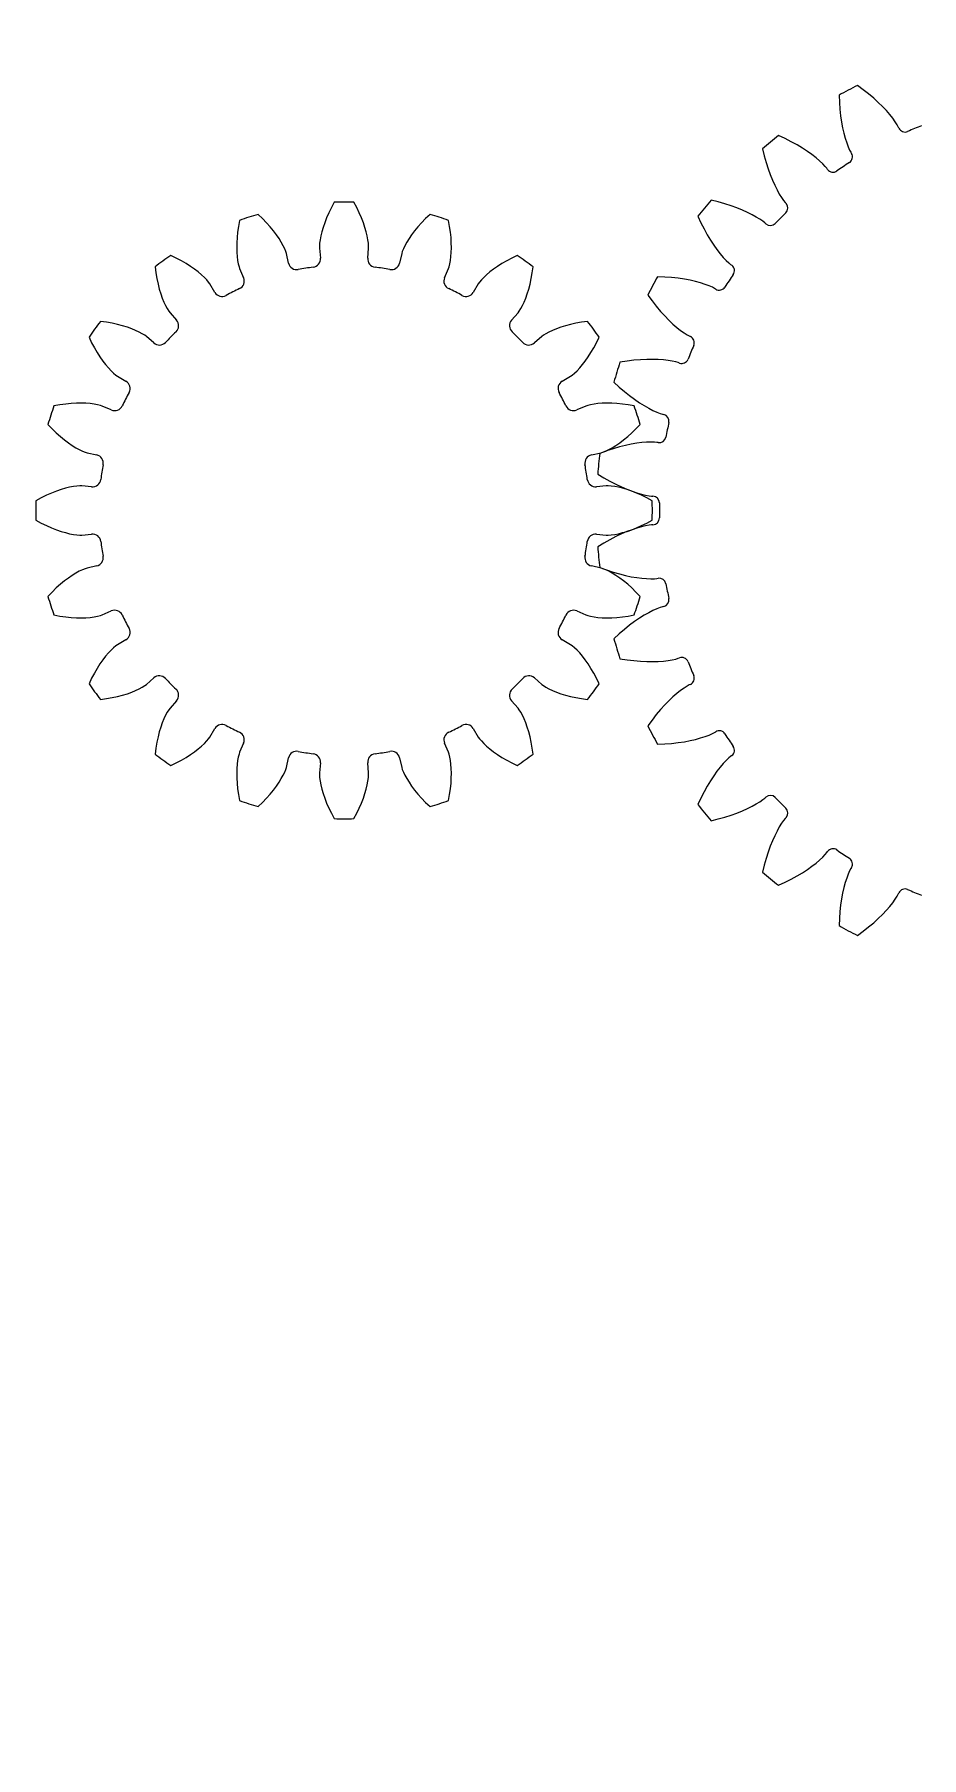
# Model space of a CAD drawing. Header units: millimetres. Extents: x -109 to 109, y -109 to 109.
# Drawn here: x -11 to 20.6, y -44.5 to 17 of the extents above; entities that cross this region are included whole.
import ezdxf

# ---------------------------------------------------------------- set-up
doc = ezdxf.new("R2010")
doc.units = ezdxf.units.MM

msp = doc.modelspace()

# ---------------------------------------------------------------- linework, layer by layer
at = {"layer": 'outer'}
msp.add_circle((0, 0), 108.759662, dxfattribs=at)
at = {"layer": 'planet'}
for p, q in [((17.66053, 14.813954), (17.671771, 14.557049)), ((18.523172, 15.012132), (18.315809, 15.164208)), ((18.716663, 14.859888), (18.523172, 15.012132)), ((18.896176, 14.708237), (18.716663, 14.859888)), ((17.671771, 14.557049), (17.69086, 14.311585)), ((17.69086, 14.311585), (17.717221, 14.078072)), ((19.06156, 14.558017), (18.896176, 14.708237)), ((19.2126, 14.41018), (19.06156, 14.558017)), ((19.348988, 14.265851), (19.2126, 14.41018)), ((19.470263, 14.126433), (19.348988, 14.265851)), ((17.717221, 14.078072), (17.750242, 13.857103)), ((17.750242, 13.857103), (17.78925, 13.649384)), ((17.78925, 13.649384), (17.833482, 13.455797)), ((19.575714, 13.993803), (19.470263, 14.126433)), ((19.664148, 13.870775), (19.575714, 13.993803)), ((19.733235, 13.762453), (19.664148, 13.870775)), ((19.774954, 13.68585), (19.733235, 13.762453)), ((19.794415, 13.643065), (19.774954, 13.68585)), ((15.738115, 13.265022), (15.505068, 13.373721)), ((15.95759, 13.153451), (15.738115, 13.265022)), ((16.163239, 13.039735), (15.95759, 13.153451)), ((16.354752, 12.924666), (16.163239, 13.039735)), ((16.531732, 12.809136), (16.354752, 12.924666)), ((17.833482, 13.455797), (17.882028, 13.277503)), ((17.882028, 13.277503), (17.933721, 13.116139)), ((17.933721, 13.116139), (17.986883, 12.974258)), ((17.986883, 12.974258), (18.038567, 12.856634)), ((14.930711, 12.902358), (14.991856, 12.652583)), ((14.991856, 12.652583), (15.058466, 12.415559)), ((15.058466, 12.415559), (15.129877, 12.191676)), ((16.693656, 12.694189), (16.531732, 12.809136)), ((16.8398, 12.581109), (16.693656, 12.694189)), ((16.969099, 12.4716), (16.8398, 12.581109)), ((17.079836, 12.368188), (16.969099, 12.4716)), ((17.168728, 12.275426), (17.079836, 12.368188)), ((18.038567, 12.856634), (18.079082, 12.779387)), ((18.079082, 12.779387), (18.103844, 12.739436)), ((15.129877, 12.191676), (15.205372, 11.981395)), ((15.205372, 11.981395), (15.284155, 11.785277)), ((15.284155, 11.785277), (15.365304, 11.604039)), ((17.22459, 12.208434), (17.168728, 12.275426)), ((17.252024, 12.170268), (17.22459, 12.208434)), ((13.347417, 11.008144), (13.097642, 11.069289)), ((15.365304, 11.604039), (15.4477, 11.438642)), ((15.4477, 11.438642), (15.52988, 11.290463)), ((15.52988, 11.290463), (15.609701, 11.161679)), ((15.609701, 11.161679), (15.683339, 11.056399)), ((12.626279, 10.494932), (12.734978, 10.261885)), ((13.584441, 10.941534), (13.347417, 11.008144)), ((13.808324, 10.870123), (13.584441, 10.941534)), ((14.018605, 10.794628), (13.808324, 10.870123)), ((14.214723, 10.715845), (14.018605, 10.794628)), ((14.395961, 10.634696), (14.214723, 10.715845)), ((14.561358, 10.5523), (14.395961, 10.634696)), ((14.709537, 10.47012), (14.561358, 10.5523)), ((14.838321, 10.390299), (14.709537, 10.47012)), ((15.683339, 11.056399), (15.738145, 10.98854)), ((15.738145, 10.98854), (15.770226, 10.954188)), ((12.734978, 10.261885), (12.846549, 10.04241)), ((12.846549, 10.04241), (12.960265, 9.836761)), ((12.960265, 9.836761), (13.075334, 9.645248)), ((14.943601, 10.316661), (14.838321, 10.390299)), ((15.01146, 10.261855), (14.943601, 10.316661)), ((15.045812, 10.229774), (15.01146, 10.261855)), ((13.075334, 9.645248), (13.190864, 9.468268)), ((13.190864, 9.468268), (13.305811, 9.306344)), ((13.305811, 9.306344), (13.418891, 9.1602)), ((13.418891, 9.1602), (13.5284, 9.030901)), ((13.5284, 9.030901), (13.631812, 8.920164)), ((13.631812, 8.920164), (13.724574, 8.831272)), ((13.724574, 8.831272), (13.791566, 8.77541)), ((13.791566, 8.77541), (13.829732, 8.747976)), ((11.442951, 8.328229), (11.186046, 8.33947)), ((11.688415, 8.30914), (11.442951, 8.328229)), ((11.921928, 8.282779), (11.688415, 8.30914)), ((12.142897, 8.249758), (11.921928, 8.282779)), ((12.350616, 8.21075), (12.142897, 8.249758)), ((12.544203, 8.166518), (12.350616, 8.21075)), ((12.722497, 8.117972), (12.544203, 8.166518)), ((12.883861, 8.066279), (12.722497, 8.117972)), ((13.025742, 8.013117), (12.883861, 8.066279)), ((13.143366, 7.961433), (13.025742, 8.013117)), ((10.835792, 7.684191), (10.987868, 7.476828)), ((10.987868, 7.476828), (11.140112, 7.283337)), ((13.220613, 7.920918), (13.143366, 7.961433)), ((13.260564, 7.896156), (13.220613, 7.920918)), ((11.140112, 7.283337), (11.291763, 7.103824)), ((11.291763, 7.103824), (11.441983, 6.93844)), ((11.441983, 6.93844), (11.58982, 6.7874)), ((11.58982, 6.7874), (11.734149, 6.651012)), ((11.734149, 6.651012), (11.873567, 6.529737)), ((11.873567, 6.529737), (12.006197, 6.424286)), ((12.006197, 6.424286), (12.129225, 6.335852)), ((12.129225, 6.335852), (12.237547, 6.266765)), ((12.237547, 6.266765), (12.31415, 6.225046)), ((12.31415, 6.225046), (12.356935, 6.205585)), ((10.097904, 5.328265), (9.843742, 5.289171)), ((10.342376, 5.357431), (10.097904, 5.328265)), ((10.576544, 5.377132), (10.342376, 5.357431)), ((10.799709, 5.387854), (10.576544, 5.377132)), ((11.011048, 5.39012), (10.799709, 5.387854)), ((11.209544, 5.384505), (11.011048, 5.39012)), ((11.393883, 5.371675), (11.209544, 5.384505)), ((11.562231, 5.352456), (11.393883, 5.371675)), ((11.711758, 5.327995), (11.562231, 5.352456)), ((11.837204, 5.300251), (11.711758, 5.327995)), ((11.920871, 5.275585), (11.837204, 5.300251)), ((11.964885, 5.259093), (11.920871, 5.275585)), ((9.628057, 4.578151), (9.817665, 4.404441)), ((9.817665, 4.404441), (10.004732, 4.244369)), ((10.004732, 4.244369), (10.188491, 4.097891)), ((10.188491, 4.097891), (10.368089, 3.964992)), ((10.368089, 3.964992), (10.542552, 3.845695)), ((10.542552, 3.845695), (10.710715, 3.740085)), ((10.710715, 3.740085), (10.871114, 3.648339)), ((10.871114, 3.648339), (11.021768, 3.57079)), ((11.021768, 3.57079), (11.159685, 3.508056)), ((11.159685, 3.508056), (11.279404, 3.46143)), ((11.279404, 3.46143), (11.362673, 3.435456)), ((11.362673, 3.435456), (11.408433, 3.424716)), ((9.363965, 2.123539), (9.122314, 2.035611)), ((9.59805, 2.199839), (9.363965, 2.123539)), ((9.823875, 2.264845), (9.59805, 2.199839)), ((10.040661, 2.318899), (9.823875, 2.264845)), ((10.247496, 2.36235), (10.040661, 2.318899)), ((10.443274, 2.395568), (10.247496, 2.36235)), ((10.626573, 2.418948), (10.443274, 2.395568)), ((10.795436, 2.432941), (10.626573, 2.418948)), ((10.946862, 2.438121), (10.795436, 2.432941)), ((11.075311, 2.435384), (10.946862, 2.438121)), ((11.162181, 2.427515), (11.075311, 2.435384)), ((11.208568, 2.419926), (11.162181, 2.427515)), ((9.049486, 1.296176), (9.26934, 1.162794)), ((9.26934, 1.162794), (9.484041, 1.042293)), ((9.484041, 1.042293), (9.692845, 0.934479)), ((9.692845, 0.934479), (9.89492, 0.839171)), ((9.89492, 0.839171), (10.089304, 0.756203)), ((10.089304, 0.756203), (10.27484, 0.685429)), ((10.27484, 0.685429), (10.450056, 0.626739)), ((10.450056, 0.626739), (10.612944, 0.58007)), ((10.612944, 0.58007), (10.76045, 0.545448)), ((10.76045, 0.545448), (10.886964, 0.523074)), ((10.886964, 0.523074), (10.973701, 0.513844)), ((10.973701, 0.513844), (11.020677, 0.512238)), ((10.612944, -0.58007), (10.450056, -0.626739)), ((10.76045, -0.545448), (10.612944, -0.58007)), ((10.886964, -0.523074), (10.76045, -0.545448)), ((10.973701, -0.513844), (10.886964, -0.523074)), ((11.020677, -0.512238), (10.973701, -0.513844)), ((9.26934, -1.162794), (9.049486, -1.296176)), ((9.484041, -1.042293), (9.26934, -1.162794)), ((9.692845, -0.934479), (9.484041, -1.042293)), ((9.89492, -0.839171), (9.692845, -0.934479)), ((10.089304, -0.756203), (9.89492, -0.839171)), ((10.27484, -0.685429), (10.089304, -0.756203)), ((10.450056, -0.626739), (10.27484, -0.685429)), ((9.122314, -2.035611), (9.363965, -2.123539)), ((9.363965, -2.123539), (9.59805, -2.199839)), ((9.59805, -2.199839), (9.823875, -2.264845)), ((9.823875, -2.264845), (10.040661, -2.318899)), ((10.040661, -2.318899), (10.247496, -2.36235)), ((10.247496, -2.36235), (10.443274, -2.395568)), ((10.443274, -2.395568), (10.626573, -2.418948)), ((10.626573, -2.418948), (10.795436, -2.432941)), ((10.795436, -2.432941), (10.946862, -2.438121)), ((10.946862, -2.438121), (11.075311, -2.435384)), ((11.075311, -2.435384), (11.162181, -2.427515)), ((11.162181, -2.427515), (11.208568, -2.419926)), ((10.871114, -3.648339), (10.710715, -3.740085)), ((11.021768, -3.57079), (10.871114, -3.648339)), ((11.159685, -3.508056), (11.021768, -3.57079)), ((11.279404, -3.46143), (11.159685, -3.508056)), ((11.362673, -3.435456), (11.279404, -3.46143)), ((11.408433, -3.424716), (11.362673, -3.435456)), ((10.004732, -4.244369), (9.817665, -4.404441)), ((10.188491, -4.097891), (10.004732, -4.244369)), ((10.368089, -3.964992), (10.188491, -4.097891)), ((10.542552, -3.845695), (10.368089, -3.964992)), ((10.710715, -3.740085), (10.542552, -3.845695)), ((9.817665, -4.404441), (9.628057, -4.578151)), ((9.843742, -5.289171), (10.097904, -5.328265)), ((10.097904, -5.328265), (10.342376, -5.357431)), ((10.342376, -5.357431), (10.576544, -5.377132)), ((10.576544, -5.377132), (10.799709, -5.387854)), ((10.799709, -5.387854), (11.011048, -5.39012)), ((11.011048, -5.39012), (11.209544, -5.384505)), ((11.209544, -5.384505), (11.393883, -5.371675)), ((11.393883, -5.371675), (11.562231, -5.352456)), ((11.562231, -5.352456), (11.711758, -5.327995)), ((11.711758, -5.327995), (11.837204, -5.300251)), ((11.837204, -5.300251), (11.920871, -5.275585)), ((11.920871, -5.275585), (11.964885, -5.259093)), ((11.734149, -6.651012), (11.58982, -6.7874)), ((11.873567, -6.529737), (11.734149, -6.651012)), ((12.006197, -6.424286), (11.873567, -6.529737)), ((12.129225, -6.335852), (12.006197, -6.424286)), ((12.237547, -6.266765), (12.129225, -6.335852)), ((12.31415, -6.225046), (12.237547, -6.266765)), ((12.356935, -6.205585), (12.31415, -6.225046)), ((11.140112, -7.283337), (10.987868, -7.476828)), ((11.291763, -7.103824), (11.140112, -7.283337)), ((11.441983, -6.93844), (11.291763, -7.103824)), ((11.58982, -6.7874), (11.441983, -6.93844)), ((10.987868, -7.476828), (10.835792, -7.684191)), ((13.025742, -8.013117), (13.143366, -7.961433)), ((13.143366, -7.961433), (13.220613, -7.920918)), ((13.220613, -7.920918), (13.260564, -7.896156)), ((11.186046, -8.33947), (11.442951, -8.328229)), ((11.442951, -8.328229), (11.688415, -8.30914)), ((11.688415, -8.30914), (11.921928, -8.282779)), ((11.921928, -8.282779), (12.142897, -8.249758)), ((12.142897, -8.249758), (12.350616, -8.21075)), ((12.350616, -8.21075), (12.544203, -8.166518)), ((12.544203, -8.166518), (12.722497, -8.117972)), ((12.722497, -8.117972), (12.883861, -8.066279)), ((12.883861, -8.066279), (13.025742, -8.013117)), ((13.418891, -9.1602), (13.305811, -9.306344)), ((13.5284, -9.030901), (13.418891, -9.1602)), ((13.631812, -8.920164), (13.5284, -9.030901)), ((13.724574, -8.831272), (13.631812, -8.920164)), ((13.791566, -8.77541), (13.724574, -8.831272)), ((13.829732, -8.747976), (13.791566, -8.77541)), ((13.075334, -9.645248), (12.960265, -9.836761)), ((13.190864, -9.468268), (13.075334, -9.645248)), ((13.305811, -9.306344), (13.190864, -9.468268)), ((12.734978, -10.261885), (12.626279, -10.494932)), ((12.846549, -10.04241), (12.734978, -10.261885)), ((12.960265, -9.836761), (12.846549, -10.04241)), ((14.709537, -10.47012), (14.838321, -10.390299)), ((14.838321, -10.390299), (14.943601, -10.316661)), ((14.943601, -10.316661), (15.01146, -10.261855)), ((15.01146, -10.261855), (15.045812, -10.229774)), ((13.097642, -11.069289), (13.347417, -11.008144)), ((13.347417, -11.008144), (13.584441, -10.941534)), ((13.584441, -10.941534), (13.808324, -10.870123)), ((13.808324, -10.870123), (14.018605, -10.794628)), ((14.018605, -10.794628), (14.214723, -10.715845)), ((14.214723, -10.715845), (14.395961, -10.634696)), ((14.395961, -10.634696), (14.561358, -10.5523)), ((14.561358, -10.5523), (14.709537, -10.47012)), ((15.683339, -11.056399), (15.609701, -11.161679)), ((15.738145, -10.98854), (15.683339, -11.056399)), ((15.770226, -10.954188), (15.738145, -10.98854)), ((15.365304, -11.604039), (15.284155, -11.785277)), ((15.4477, -11.438642), (15.365304, -11.604039)), ((15.52988, -11.290463), (15.4477, -11.438642)), ((15.609701, -11.161679), (15.52988, -11.290463)), ((15.129877, -12.191676), (15.058466, -12.415559)), ((15.205372, -11.981395), (15.129877, -12.191676)), ((15.284155, -11.785277), (15.205372, -11.981395)), ((17.079836, -12.368188), (17.168728, -12.275426)), ((17.168728, -12.275426), (17.22459, -12.208434)), ((17.22459, -12.208434), (17.252024, -12.170268)), ((14.991856, -12.652583), (14.930711, -12.902358)), ((15.058466, -12.415559), (14.991856, -12.652583)), ((16.354752, -12.924666), (16.531732, -12.809136)), ((16.531732, -12.809136), (16.693656, -12.694189)), ((16.693656, -12.694189), (16.8398, -12.581109)), ((16.8398, -12.581109), (16.969099, -12.4716)), ((16.969099, -12.4716), (17.079836, -12.368188)), ((18.038567, -12.856634), (17.986883, -12.974258)), ((18.079082, -12.779387), (18.038567, -12.856634)), ((18.103844, -12.739436), (18.079082, -12.779387)), ((15.505068, -13.373721), (15.738115, -13.265022)), ((15.738115, -13.265022), (15.95759, -13.153451)), ((15.95759, -13.153451), (16.163239, -13.039735)), ((16.163239, -13.039735), (16.354752, -12.924666)), ((17.833482, -13.455797), (17.78925, -13.649384)), ((17.882028, -13.277503), (17.833482, -13.455797)), ((17.933721, -13.116139), (17.882028, -13.277503)), ((17.986883, -12.974258), (17.933721, -13.116139)), ((17.717221, -14.078072), (17.69086, -14.311585)), ((17.750242, -13.857103), (17.717221, -14.078072)), ((17.78925, -13.649384), (17.750242, -13.857103)), ((19.348988, -14.265851), (19.470263, -14.126433)), ((19.470263, -14.126433), (19.575714, -13.993803)), ((19.575714, -13.993803), (19.664148, -13.870775)), ((19.664148, -13.870775), (19.733235, -13.762453)), ((19.733235, -13.762453), (19.774954, -13.68585)), ((19.774954, -13.68585), (19.794415, -13.643065)), ((17.671771, -14.557049), (17.66053, -14.813954)), ((17.69086, -14.311585), (17.671771, -14.557049)), ((18.716663, -14.859888), (18.896176, -14.708237)), ((18.896176, -14.708237), (19.06156, -14.558017)), ((19.06156, -14.558017), (19.2126, -14.41018)), ((19.2126, -14.41018), (19.348988, -14.265851)), ((18.315809, -15.164208), (18.523172, -15.012132)), ((18.523172, -15.012132), (18.716663, -14.859888))]:
    msp.add_line(p, q, dxfattribs=at)
for centre, radius, start, end in [((26, 0), 17, 116.872796, 119.377204), ((20.012878, 13.742433), 0.24, 204.458542, 293.541158), ((26, 0), 14.75, 111.458842, 113.541158), ((26, 0), 17, 128.122796, 130.627204), ((26, 0), 14.75, 122.708842, 124.791158), ((17.899851, 12.612997), 0.24, 302.708842, 31.791458), ((17.446903, 12.310347), 0.24, 215.708542, 304.791158), ((26, 0), 17, 139.372796, 141.877204), ((26, 0), 14.75, 133.958842, 136.041158), ((15.59482, 10.790381), 0.24, 313.958842, 43.041458), ((15.209619, 10.40518), 0.24, 226.958542, 316.041158), ((13.689653, 8.553097), 0.24, 325.208842, 54.291458), ((26, 0), 17, 150.622796, 153.127204), ((26, 0), 14.75, 145.208842, 147.291158), ((13.387003, 8.100149), 0.24, 238.208542, 327.291158), ((12.257567, 5.987122), 0.24, 336.458842, 65.541458), ((26, 0), 14.75, 156.458842, 158.541158), ((26, 0), 17, 161.872796, 164.377204), ((12.049098, 5.483833), 0.24, 249.458542, 338.541158), ((11.353594, 3.191065), 0.24, 347.708842, 76.791458), ((26, 0), 14.75, 167.708842, 169.791158), ((11.247318, 2.656777), 0.24, 260.708542, 349.791158), ((26, 0), 17, 173.122796, 175.627204), ((11.012475, 0.272378), 0.24, 358.958842, 88.041458), ((26, 0), 14.75, 178.958842, 181.041158), ((11.012475, -0.272378), 0.24, 271.958542, 1.041158), ((26, 0), 17, 184.372796, 186.877204), ((11.247318, -2.656777), 0.24, 10.208842, 99.291458), ((26, 0), 14.75, 190.208842, 192.291158), ((11.353594, -3.191065), 0.24, 283.208542, 12.291158), ((26, 0), 17, 195.622796, 198.127204), ((12.049098, -5.483833), 0.24, 21.458842, 110.541458), ((26, 0), 14.75, 201.458842, 203.541158), ((12.257567, -5.987122), 0.24, 294.458542, 23.541158), ((26, 0), 17, 206.872796, 209.377204), ((13.387003, -8.100149), 0.24, 32.708842, 121.791458), ((26, 0), 14.75, 212.708842, 214.791158), ((13.689653, -8.553097), 0.24, 305.708542, 34.791158), ((15.209619, -10.40518), 0.24, 43.958842, 133.041458), ((26, 0), 14.75, 223.958842, 226.041158), ((26, 0), 17, 218.122796, 220.627204), ((15.59482, -10.790381), 0.24, 316.958542, 46.041158), ((17.446903, -12.310347), 0.24, 55.208842, 144.291458), ((26, 0), 14.75, 235.208842, 237.291158), ((26, 0), 17, 229.372796, 231.877204), ((17.899851, -12.612997), 0.24, 328.208542, 57.291158), ((20.012878, -13.742433), 0.24, 66.458842, 155.541458), ((26, 0), 14.75, 246.458842, 248.541158), ((26, 0), 17, 240.622796, 243.127204)]:
    msp.add_arc(centre, radius, start, end, dxfattribs=at)
at = {"layer": 'sun'}
for p, q in [((-2.910098, 10.414237), (-3.067111, 10.563751)), ((-0.541613, 10.618097), (-0.621024, 10.438112)), ((-0.450509, 10.803797), (-0.541613, 10.618097)), ((-0.347382, 10.994513), (-0.450509, 10.803797)), ((0.450509, 10.803797), (0.347382, 10.994513)), ((0.541613, 10.618097), (0.450509, 10.803797)), ((0.621024, 10.438112), (0.541613, 10.618097)), ((3.067111, 10.563751), (2.910098, 10.414237)), ((-3.796277, 9.931043), (-3.816183, 9.735328)), ((-3.767016, 10.135807), (-3.796277, 9.931043)), ((-3.727872, 10.349057), (-3.767016, 10.135807)), ((-2.766068, 10.265778), (-2.910098, 10.414237)), ((-2.634926, 10.119142), (-2.766068, 10.265778)), ((-2.516593, 9.975152), (-2.634926, 10.119142)), ((-2.411021, 9.834723), (-2.516593, 9.975152)), ((-0.792388, 9.940575), (-0.828328, 9.792304)), ((-0.74608, 10.098424), (-0.792388, 9.940575)), ((-0.689069, 10.264603), (-0.74608, 10.098424)), ((-0.621024, 10.438112), (-0.689069, 10.264603)), ((0.689069, 10.264603), (0.621024, 10.438112)), ((0.74608, 10.098424), (0.689069, 10.264603)), ((0.792388, 9.940575), (0.74608, 10.098424)), ((0.828328, 9.792304), (0.792388, 9.940575)), ((2.516593, 9.975152), (2.411021, 9.834723)), ((2.634926, 10.119142), (2.516593, 9.975152)), ((2.766068, 10.265778), (2.634926, 10.119142)), ((2.910098, 10.414237), (2.766068, 10.265778)), ((3.767016, 10.135807), (3.727872, 10.349057)), ((3.796277, 9.931043), (3.767016, 10.135807)), ((3.816183, 9.735328), (3.796277, 9.931043)), ((-3.82728, 9.549284), (-3.830148, 9.37362)), ((-3.830148, 9.37362), (-3.825412, 9.209187)), ((-3.816183, 9.735328), (-3.82728, 9.549284)), ((-2.318201, 9.69891), (-2.411021, 9.834723)), ((-2.238202, 9.569002), (-2.318201, 9.69891)), ((-2.171212, 9.446698), (-2.238202, 9.569002)), ((-2.117653, 9.334508), (-2.171212, 9.446698)), ((-2.078483, 9.236946), (-2.117653, 9.334508)), ((-2.057245, 9.168968), (-2.078483, 9.236946)), ((-0.870514, 9.532035), (-0.877619, 9.427145)), ((-0.877619, 9.427145), (-0.876811, 9.35593)), ((-0.876811, 9.35593), (-0.843976, 9.005565)), ((-0.854245, 9.655285), (-0.870514, 9.532035)), ((-0.828328, 9.792304), (-0.854245, 9.655285)), ((0.854245, 9.655285), (0.828328, 9.792304)), ((0.843976, 9.005565), (0.876811, 9.35593)), ((0.870514, 9.532035), (0.854245, 9.655285)), ((0.877619, 9.427145), (0.870514, 9.532035)), ((0.876811, 9.35593), (0.877619, 9.427145)), ((2.078483, 9.236946), (2.057245, 9.168968)), ((2.117653, 9.334508), (2.078483, 9.236946)), ((2.171212, 9.446698), (2.117653, 9.334508)), ((2.238202, 9.569002), (2.171212, 9.446698)), ((2.318201, 9.69891), (2.238202, 9.569002)), ((2.411021, 9.834723), (2.318201, 9.69891)), ((3.82728, 9.549284), (3.816183, 9.735328)), ((3.825412, 9.209187), (3.830148, 9.37362)), ((3.830148, 9.37362), (3.82728, 9.549284)), ((-6.743451, 8.690562), (-6.714782, 8.475653)), ((-5.985844, 9.005258), (-6.181375, 9.098934)), ((-5.802986, 8.908573), (-5.985844, 9.005258)), ((-5.63295, 8.809639), (-5.802986, 8.908573)), ((-5.475914, 8.709263), (-5.63295, 8.809639)), ((-5.332113, 8.608331), (-5.475914, 8.709263)), ((-5.201868, 8.507848), (-5.332113, 8.608331)), ((-3.825412, 9.209187), (-3.813775, 9.057067)), ((-3.813775, 9.057067), (-3.796082, 8.918745)), ((-3.796082, 8.918745), (-3.773469, 8.7965)), ((-3.773469, 8.7965), (-3.747813, 8.694548)), ((-3.747813, 8.694548), (-3.725038, 8.627069)), ((-3.725038, 8.627069), (-3.585541, 8.303999)), ((-1.980204, 8.825604), (-2.057245, 9.168968)), ((2.057245, 9.168968), (1.980204, 8.825604)), ((3.585541, 8.303999), (3.725038, 8.627069)), ((3.725038, 8.627069), (3.747813, 8.694548)), ((3.747813, 8.694548), (3.773469, 8.7965)), ((3.773469, 8.7965), (3.796082, 8.918745)), ((3.796082, 8.918745), (3.813775, 9.057067)), ((3.813775, 9.057067), (3.825412, 9.209187)), ((5.332113, 8.608331), (5.201868, 8.507848)), ((5.475914, 8.709263), (5.332113, 8.608331)), ((5.63295, 8.809639), (5.475914, 8.709263)), ((5.802986, 8.908573), (5.63295, 8.809639)), ((5.985844, 9.005258), (5.802986, 8.908573)), ((6.181375, 9.098934), (5.985844, 9.005258)), ((6.714782, 8.475653), (6.743451, 8.690562)), ((-6.714782, 8.475653), (-6.679335, 8.271869)), ((-6.679335, 8.271869), (-6.637787, 8.079582)), ((-6.637787, 8.079582), (-6.590851, 7.899214)), ((-5.085641, 8.409019), (-5.201868, 8.507848)), ((-4.984136, 8.313402), (-5.085641, 8.409019)), ((-4.898529, 8.223254), (-4.984136, 8.313402)), ((-4.831128, 8.142572), (-4.898529, 8.223254)), ((-4.789923, 8.084483), (-4.831128, 8.142572)), ((-4.610548, 7.781732), (-4.789923, 8.084483)), ((4.789923, 8.084483), (4.610548, 7.781732)), ((4.831128, 8.142572), (4.789923, 8.084483)), ((4.898529, 8.223254), (4.831128, 8.142572)), ((4.984136, 8.313402), (4.898529, 8.223254)), ((5.085641, 8.409019), (4.984136, 8.313402)), ((5.201868, 8.507848), (5.085641, 8.409019)), ((6.590851, 7.899214), (6.637787, 8.079582)), ((6.637787, 8.079582), (6.679335, 8.271869)), ((6.679335, 8.271869), (6.714782, 8.475653)), ((-6.590851, 7.899214), (-6.539296, 7.731262)), ((-6.539296, 7.731262), (-6.483978, 7.57634)), ((-6.483978, 7.57634), (-6.425903, 7.435261)), ((-6.425903, 7.435261), (-6.366332, 7.309177)), ((6.366332, 7.309177), (6.425903, 7.435261)), ((6.425903, 7.435261), (6.483978, 7.57634)), ((6.483978, 7.57634), (6.539296, 7.731262)), ((6.539296, 7.731262), (6.590851, 7.899214)), ((-6.366332, 7.309177), (-6.30705, 7.199903)), ((-6.30705, 7.199903), (-6.251145, 7.110869)), ((-6.251145, 7.110869), (-6.208633, 7.05373)), ((-6.208633, 7.05373), (-5.976129, 6.789579)), ((5.976129, 6.789579), (6.208633, 7.05373)), ((6.208633, 7.05373), (6.251145, 7.110869)), ((6.251145, 7.110869), (6.30705, 7.199903)), ((6.30705, 7.199903), (6.366332, 7.309177)), ((-9.098934, 6.181375), (-9.005258, 5.985844)), ((-8.475653, 6.714782), (-8.690562, 6.743451)), ((-8.271869, 6.679335), (-8.475653, 6.714782)), ((-8.079582, 6.637787), (-8.271869, 6.679335)), ((-7.899214, 6.590851), (-8.079582, 6.637787)), ((-7.731262, 6.539296), (-7.899214, 6.590851)), ((-7.57634, 6.483978), (-7.731262, 6.539296)), ((-7.435261, 6.425903), (-7.57634, 6.483978)), ((-7.309177, 6.366332), (-7.435261, 6.425903)), ((-7.199903, 6.30705), (-7.309177, 6.366332)), ((-7.110869, 6.251145), (-7.199903, 6.30705)), ((-7.05373, 6.208633), (-7.110869, 6.251145)), ((-6.789579, 5.976129), (-7.05373, 6.208633)), ((7.05373, 6.208633), (6.789579, 5.976129)), ((7.110869, 6.251145), (7.05373, 6.208633)), ((7.199903, 6.30705), (7.110869, 6.251145)), ((7.309177, 6.366332), (7.199903, 6.30705)), ((7.435261, 6.425903), (7.309177, 6.366332)), ((7.57634, 6.483978), (7.435261, 6.425903)), ((7.731262, 6.539296), (7.57634, 6.483978)), ((7.899214, 6.590851), (7.731262, 6.539296)), ((8.079582, 6.637787), (7.899214, 6.590851)), ((8.271869, 6.679335), (8.079582, 6.637787)), ((8.475653, 6.714782), (8.271869, 6.679335)), ((8.690562, 6.743451), (8.475653, 6.714782)), ((9.005258, 5.985844), (9.098934, 6.181375)), ((-9.005258, 5.985844), (-8.908573, 5.802986)), ((-8.908573, 5.802986), (-8.809639, 5.63295)), ((-8.809639, 5.63295), (-8.709263, 5.475914)), ((8.709263, 5.475914), (8.809639, 5.63295)), ((8.809639, 5.63295), (8.908573, 5.802986)), ((8.908573, 5.802986), (9.005258, 5.985844)), ((-8.709263, 5.475914), (-8.608331, 5.332113)), ((-8.608331, 5.332113), (-8.507848, 5.201868)), ((-8.507848, 5.201868), (-8.409019, 5.085641)), ((-8.409019, 5.085641), (-8.313402, 4.984136)), ((-8.313402, 4.984136), (-8.223254, 4.898529)), ((8.223254, 4.898529), (8.313402, 4.984136)), ((8.313402, 4.984136), (8.409019, 5.085641)), ((8.409019, 5.085641), (8.507848, 5.201868)), ((8.507848, 5.201868), (8.608331, 5.332113)), ((8.608331, 5.332113), (8.709263, 5.475914)), ((-8.223254, 4.898529), (-8.142572, 4.831128)), ((-8.142572, 4.831128), (-8.084483, 4.789923)), ((-8.084483, 4.789923), (-7.781732, 4.610548)), ((7.781732, 4.610548), (8.084483, 4.789923)), ((8.084483, 4.789923), (8.142572, 4.831128)), ((8.142572, 4.831128), (8.223254, 4.898529)), ((-10.135807, 3.767016), (-10.349057, 3.727872)), ((-9.931043, 3.796277), (-10.135807, 3.767016)), ((-9.735328, 3.816183), (-9.931043, 3.796277)), ((-9.549284, 3.82728), (-9.735328, 3.816183)), ((-9.37362, 3.830148), (-9.549284, 3.82728)), ((-9.209187, 3.825412), (-9.37362, 3.830148)), ((-9.057067, 3.813775), (-9.209187, 3.825412)), ((-8.918745, 3.796082), (-9.057067, 3.813775)), ((-8.7965, 3.773469), (-8.918745, 3.796082)), ((-8.694548, 3.747813), (-8.7965, 3.773469)), ((-8.627069, 3.725038), (-8.694548, 3.747813)), ((-8.303999, 3.585541), (-8.627069, 3.725038)), ((8.627069, 3.725038), (8.303999, 3.585541)), ((8.694548, 3.747813), (8.627069, 3.725038)), ((8.7965, 3.773469), (8.694548, 3.747813)), ((8.918745, 3.796082), (8.7965, 3.773469)), ((9.057067, 3.813775), (8.918745, 3.796082)), ((9.209187, 3.825412), (9.057067, 3.813775)), ((9.37362, 3.830148), (9.209187, 3.825412)), ((9.549284, 3.82728), (9.37362, 3.830148)), ((9.735328, 3.816183), (9.549284, 3.82728)), ((9.931043, 3.796277), (9.735328, 3.816183)), ((10.135807, 3.767016), (9.931043, 3.796277)), ((10.349057, 3.727872), (10.135807, 3.767016)), ((-10.563751, 3.067111), (-10.414237, 2.910098)), ((-10.414237, 2.910098), (-10.265778, 2.766068)), ((-10.265778, 2.766068), (-10.119142, 2.634926)), ((-10.119142, 2.634926), (-9.975152, 2.516593)), ((-9.975152, 2.516593), (-9.834723, 2.411021)), ((9.834723, 2.411021), (9.975152, 2.516593)), ((9.975152, 2.516593), (10.119142, 2.634926)), ((10.119142, 2.634926), (10.265778, 2.766068)), ((10.265778, 2.766068), (10.414237, 2.910098)), ((10.414237, 2.910098), (10.563751, 3.067111)), ((-9.834723, 2.411021), (-9.69891, 2.318201)), ((-9.69891, 2.318201), (-9.569002, 2.238202)), ((-9.569002, 2.238202), (-9.446698, 2.171212)), ((-9.446698, 2.171212), (-9.334508, 2.117653)), ((-9.334508, 2.117653), (-9.236946, 2.078483)), ((-9.236946, 2.078483), (-9.168968, 2.057245)), ((-9.168968, 2.057245), (-8.825604, 1.980204)), ((8.825604, 1.980204), (9.168968, 2.057245)), ((9.168968, 2.057245), (9.236946, 2.078483)), ((9.236946, 2.078483), (9.334508, 2.117653)), ((9.334508, 2.117653), (9.446698, 2.171212)), ((9.446698, 2.171212), (9.569002, 2.238202)), ((9.569002, 2.238202), (9.69891, 2.318201)), ((9.69891, 2.318201), (9.834723, 2.411021)), ((-10.438112, 0.621024), (-10.618097, 0.541613)), ((-10.264603, 0.689069), (-10.438112, 0.621024)), ((-10.098424, 0.74608), (-10.264603, 0.689069)), ((-9.940575, 0.792388), (-10.098424, 0.74608)), ((-9.792304, 0.828328), (-9.940575, 0.792388)), ((-9.655285, 0.854245), (-9.792304, 0.828328)), ((-9.532035, 0.870514), (-9.655285, 0.854245)), ((-9.427145, 0.877619), (-9.532035, 0.870514)), ((-9.35593, 0.876811), (-9.427145, 0.877619)), ((-9.005565, 0.843976), (-9.35593, 0.876811)), ((9.35593, 0.876811), (9.005565, 0.843976)), ((9.427145, 0.877619), (9.35593, 0.876811)), ((9.532035, 0.870514), (9.427145, 0.877619)), ((9.655285, 0.854245), (9.532035, 0.870514)), ((9.792304, 0.828328), (9.655285, 0.854245)), ((9.940575, 0.792388), (9.792304, 0.828328)), ((10.098424, 0.74608), (9.940575, 0.792388)), ((10.264603, 0.689069), (10.098424, 0.74608)), ((10.438112, 0.621024), (10.264603, 0.689069)), ((10.618097, 0.541613), (10.438112, 0.621024)), ((-10.803797, 0.450509), (-10.994513, 0.347382)), ((-10.618097, 0.541613), (-10.803797, 0.450509)), ((10.803797, 0.450509), (10.618097, 0.541613)), ((10.994513, 0.347382), (10.803797, 0.450509)), ((-10.994513, -0.347382), (-10.803797, -0.450509)), ((-10.803797, -0.450509), (-10.618097, -0.541613)), ((-10.618097, -0.541613), (-10.438112, -0.621024)), ((10.438112, -0.621024), (10.618097, -0.541613)), ((10.618097, -0.541613), (10.803797, -0.450509)), ((10.803797, -0.450509), (10.994513, -0.347382)), ((-10.438112, -0.621024), (-10.264603, -0.689069)), ((-10.264603, -0.689069), (-10.098424, -0.74608)), ((-10.098424, -0.74608), (-9.940575, -0.792388)), ((-9.940575, -0.792388), (-9.792304, -0.828328)), ((-9.792304, -0.828328), (-9.655285, -0.854245)), ((-9.655285, -0.854245), (-9.532035, -0.870514)), ((-9.532035, -0.870514), (-9.427145, -0.877619)), ((-9.427145, -0.877619), (-9.35593, -0.876811)), ((-9.35593, -0.876811), (-9.005565, -0.843976)), ((9.005565, -0.843976), (9.35593, -0.876811)), ((9.35593, -0.876811), (9.427145, -0.877619)), ((9.427145, -0.877619), (9.532035, -0.870514)), ((9.532035, -0.870514), (9.655285, -0.854245)), ((9.655285, -0.854245), (9.792304, -0.828328)), ((9.792304, -0.828328), (9.940575, -0.792388)), ((9.940575, -0.792388), (10.098424, -0.74608)), ((10.098424, -0.74608), (10.264603, -0.689069)), ((10.264603, -0.689069), (10.438112, -0.621024)), ((-9.834723, -2.411021), (-9.975152, -2.516593)), ((-9.69891, -2.318201), (-9.834723, -2.411021)), ((-9.569002, -2.238202), (-9.69891, -2.318201)), ((-9.446698, -2.171212), (-9.569002, -2.238202)), ((-9.334508, -2.117653), (-9.446698, -2.171212)), ((-9.236946, -2.078483), (-9.334508, -2.117653)), ((-9.168968, -2.057245), (-9.236946, -2.078483)), ((-8.825604, -1.980204), (-9.168968, -2.057245)), ((9.168968, -2.057245), (8.825604, -1.980204)), ((9.236946, -2.078483), (9.168968, -2.057245)), ((9.334508, -2.117653), (9.236946, -2.078483)), ((9.446698, -2.171212), (9.334508, -2.117653)), ((9.569002, -2.238202), (9.446698, -2.171212)), ((9.69891, -2.318201), (9.569002, -2.238202)), ((9.834723, -2.411021), (9.69891, -2.318201)), ((9.975152, -2.516593), (9.834723, -2.411021)), ((-10.414237, -2.910098), (-10.563751, -3.067111)), ((-10.265778, -2.766068), (-10.414237, -2.910098)), ((-10.119142, -2.634926), (-10.265778, -2.766068)), ((-9.975152, -2.516593), (-10.119142, -2.634926)), ((10.119142, -2.634926), (9.975152, -2.516593)), ((10.265778, -2.766068), (10.119142, -2.634926)), ((10.414237, -2.910098), (10.265778, -2.766068)), ((10.563751, -3.067111), (10.414237, -2.910098)), ((-8.627069, -3.725038), (-8.303999, -3.585541)), ((8.303999, -3.585541), (8.627069, -3.725038)), ((-10.349057, -3.727872), (-10.135807, -3.767016)), ((-10.135807, -3.767016), (-9.931043, -3.796277)), ((-9.931043, -3.796277), (-9.735328, -3.816183)), ((-9.735328, -3.816183), (-9.549284, -3.82728)), ((-9.549284, -3.82728), (-9.37362, -3.830148)), ((-9.37362, -3.830148), (-9.209187, -3.825412)), ((-9.209187, -3.825412), (-9.057067, -3.813775)), ((-9.057067, -3.813775), (-8.918745, -3.796082)), ((-8.918745, -3.796082), (-8.7965, -3.773469)), ((-8.7965, -3.773469), (-8.694548, -3.747813)), ((-8.694548, -3.747813), (-8.627069, -3.725038)), ((8.627069, -3.725038), (8.694548, -3.747813)), ((8.694548, -3.747813), (8.7965, -3.773469)), ((8.7965, -3.773469), (8.918745, -3.796082)), ((8.918745, -3.796082), (9.057067, -3.813775)), ((9.057067, -3.813775), (9.209187, -3.825412)), ((9.209187, -3.825412), (9.37362, -3.830148)), ((9.37362, -3.830148), (9.549284, -3.82728)), ((9.549284, -3.82728), (9.735328, -3.816183)), ((9.735328, -3.816183), (9.931043, -3.796277)), ((9.931043, -3.796277), (10.135807, -3.767016)), ((10.135807, -3.767016), (10.349057, -3.727872)), ((-8.223254, -4.898529), (-8.313402, -4.984136)), ((-8.142572, -4.831128), (-8.223254, -4.898529)), ((-8.084483, -4.789923), (-8.142572, -4.831128)), ((-7.781732, -4.610548), (-8.084483, -4.789923)), ((8.084483, -4.789923), (7.781732, -4.610548)), ((8.142572, -4.831128), (8.084483, -4.789923)), ((8.223254, -4.898529), (8.142572, -4.831128)), ((8.313402, -4.984136), (8.223254, -4.898529)), ((-8.709263, -5.475914), (-8.809639, -5.63295)), ((-8.608331, -5.332113), (-8.709263, -5.475914)), ((-8.507848, -5.201868), (-8.608331, -5.332113)), ((-8.409019, -5.085641), (-8.507848, -5.201868)), ((-8.313402, -4.984136), (-8.409019, -5.085641)), ((8.409019, -5.085641), (8.313402, -4.984136)), ((8.507848, -5.201868), (8.409019, -5.085641)), ((8.608331, -5.332113), (8.507848, -5.201868)), ((8.709263, -5.475914), (8.608331, -5.332113)), ((8.809639, -5.63295), (8.709263, -5.475914)), ((-9.005258, -5.985844), (-9.098934, -6.181375)), ((-8.908573, -5.802986), (-9.005258, -5.985844)), ((-8.809639, -5.63295), (-8.908573, -5.802986)), ((-7.05373, -6.208633), (-6.789579, -5.976129)), ((6.789579, -5.976129), (7.05373, -6.208633)), ((8.908573, -5.802986), (8.809639, -5.63295)), ((9.005258, -5.985844), (8.908573, -5.802986)), ((9.098934, -6.181375), (9.005258, -5.985844)), ((-8.690562, -6.743451), (-8.475653, -6.714782)), ((-8.475653, -6.714782), (-8.271869, -6.679335)), ((-8.271869, -6.679335), (-8.079582, -6.637787)), ((-8.079582, -6.637787), (-7.899214, -6.590851)), ((-7.899214, -6.590851), (-7.731262, -6.539296)), ((-7.731262, -6.539296), (-7.57634, -6.483978)), ((-7.57634, -6.483978), (-7.435261, -6.425903)), ((-7.435261, -6.425903), (-7.309177, -6.366332)), ((-7.309177, -6.366332), (-7.199903, -6.30705)), ((-7.199903, -6.30705), (-7.110869, -6.251145)), ((-7.110869, -6.251145), (-7.05373, -6.208633)), ((7.05373, -6.208633), (7.110869, -6.251145)), ((7.110869, -6.251145), (7.199903, -6.30705)), ((7.199903, -6.30705), (7.309177, -6.366332)), ((7.309177, -6.366332), (7.435261, -6.425903)), ((7.435261, -6.425903), (7.57634, -6.483978)), ((7.57634, -6.483978), (7.731262, -6.539296)), ((7.731262, -6.539296), (7.899214, -6.590851)), ((7.899214, -6.590851), (8.079582, -6.637787)), ((8.079582, -6.637787), (8.271869, -6.679335)), ((8.271869, -6.679335), (8.475653, -6.714782)), ((8.475653, -6.714782), (8.690562, -6.743451)), ((-6.366332, -7.309177), (-6.425903, -7.435261)), ((-6.30705, -7.199903), (-6.366332, -7.309177)), ((-6.251145, -7.110869), (-6.30705, -7.199903)), ((-6.208633, -7.05373), (-6.251145, -7.110869)), ((-5.976129, -6.789579), (-6.208633, -7.05373)), ((6.208633, -7.05373), (5.976129, -6.789579)), ((6.251145, -7.110869), (6.208633, -7.05373)), ((6.30705, -7.199903), (6.251145, -7.110869)), ((6.366332, -7.309177), (6.30705, -7.199903)), ((6.425903, -7.435261), (6.366332, -7.309177)), ((-6.590851, -7.899214), (-6.637787, -8.079582)), ((-6.539296, -7.731262), (-6.590851, -7.899214)), ((-6.483978, -7.57634), (-6.539296, -7.731262)), ((-6.425903, -7.435261), (-6.483978, -7.57634)), ((-4.789923, -8.084483), (-4.610548, -7.781732)), ((4.610548, -7.781732), (4.789923, -8.084483)), ((6.483978, -7.57634), (6.425903, -7.435261)), ((6.539296, -7.731262), (6.483978, -7.57634)), ((6.590851, -7.899214), (6.539296, -7.731262)), ((6.637787, -8.079582), (6.590851, -7.899214)), ((-6.714782, -8.475653), (-6.743451, -8.690562)), ((-6.679335, -8.271869), (-6.714782, -8.475653)), ((-6.637787, -8.079582), (-6.679335, -8.271869)), ((-5.332113, -8.608331), (-5.201868, -8.507848)), ((-5.201868, -8.507848), (-5.085641, -8.409019)), ((-5.085641, -8.409019), (-4.984136, -8.313402)), ((-4.984136, -8.313402), (-4.898529, -8.223254)), ((-4.898529, -8.223254), (-4.831128, -8.142572)), ((-4.831128, -8.142572), (-4.789923, -8.084483)), ((-3.585541, -8.303999), (-3.725038, -8.627069)), ((3.725038, -8.627069), (3.585541, -8.303999)), ((4.789923, -8.084483), (4.831128, -8.142572)), ((4.831128, -8.142572), (4.898529, -8.223254)), ((4.898529, -8.223254), (4.984136, -8.313402)), ((4.984136, -8.313402), (5.085641, -8.409019)), ((5.085641, -8.409019), (5.201868, -8.507848)), ((5.201868, -8.507848), (5.332113, -8.608331)), ((6.679335, -8.271869), (6.637787, -8.079582)), ((6.714782, -8.475653), (6.679335, -8.271869)), ((6.743451, -8.690562), (6.714782, -8.475653)), ((-6.181375, -9.098934), (-5.985844, -9.005258)), ((-5.985844, -9.005258), (-5.802986, -8.908573)), ((-5.802986, -8.908573), (-5.63295, -8.809639)), ((-5.63295, -8.809639), (-5.475914, -8.709263)), ((-5.475914, -8.709263), (-5.332113, -8.608331)), ((-3.825412, -9.209187), (-3.830148, -9.37362)), ((-3.813775, -9.057067), (-3.825412, -9.209187)), ((-3.796082, -8.918745), (-3.813775, -9.057067)), ((-3.773469, -8.7965), (-3.796082, -8.918745)), ((-3.747813, -8.694548), (-3.773469, -8.7965)), ((-3.725038, -8.627069), (-3.747813, -8.694548)), ((-2.078483, -9.236946), (-2.057245, -9.168968)), ((-2.057245, -9.168968), (-1.980204, -8.825604)), ((-0.843976, -9.005565), (-0.876811, -9.35593)), ((0.876811, -9.35593), (0.843976, -9.005565)), ((1.980204, -8.825604), (2.057245, -9.168968)), ((2.057245, -9.168968), (2.078483, -9.236946)), ((3.747813, -8.694548), (3.725038, -8.627069)), ((3.773469, -8.7965), (3.747813, -8.694548)), ((3.796082, -8.918745), (3.773469, -8.7965)), ((3.813775, -9.057067), (3.796082, -8.918745)), ((3.825412, -9.209187), (3.813775, -9.057067)), ((3.830148, -9.37362), (3.825412, -9.209187)), ((5.332113, -8.608331), (5.475914, -8.709263)), ((5.475914, -8.709263), (5.63295, -8.809639)), ((5.63295, -8.809639), (5.802986, -8.908573)), ((5.802986, -8.908573), (5.985844, -9.005258)), ((5.985844, -9.005258), (6.181375, -9.098934)), ((-3.830148, -9.37362), (-3.82728, -9.549284)), ((-3.82728, -9.549284), (-3.816183, -9.735328)), ((-3.816183, -9.735328), (-3.796277, -9.931043)), ((-2.516593, -9.975152), (-2.411021, -9.834723)), ((-2.411021, -9.834723), (-2.318201, -9.69891)), ((-2.318201, -9.69891), (-2.238202, -9.569002)), ((-2.238202, -9.569002), (-2.171212, -9.446698)), ((-2.171212, -9.446698), (-2.117653, -9.334508)), ((-2.117653, -9.334508), (-2.078483, -9.236946)), ((-0.876811, -9.35593), (-0.877619, -9.427145)), ((-0.877619, -9.427145), (-0.870514, -9.532035)), ((-0.870514, -9.532035), (-0.854245, -9.655285)), ((-0.854245, -9.655285), (-0.828328, -9.792304)), ((-0.828328, -9.792304), (-0.792388, -9.940575)), ((0.792388, -9.940575), (0.828328, -9.792304)), ((0.828328, -9.792304), (0.854245, -9.655285)), ((0.854245, -9.655285), (0.870514, -9.532035)), ((0.870514, -9.532035), (0.877619, -9.427145)), ((0.877619, -9.427145), (0.876811, -9.35593)), ((2.078483, -9.236946), (2.117653, -9.334508)), ((2.117653, -9.334508), (2.171212, -9.446698)), ((2.171212, -9.446698), (2.238202, -9.569002)), ((2.238202, -9.569002), (2.318201, -9.69891)), ((2.318201, -9.69891), (2.411021, -9.834723)), ((2.411021, -9.834723), (2.516593, -9.975152)), ((3.796277, -9.931043), (3.816183, -9.735328)), ((3.816183, -9.735328), (3.82728, -9.549284)), ((3.82728, -9.549284), (3.830148, -9.37362)), ((-3.796277, -9.931043), (-3.767016, -10.135807)), ((-3.767016, -10.135807), (-3.727872, -10.349057)), ((-3.067111, -10.563751), (-2.910098, -10.414237)), ((-2.910098, -10.414237), (-2.766068, -10.265778)), ((-2.766068, -10.265778), (-2.634926, -10.119142)), ((-2.634926, -10.119142), (-2.516593, -9.975152)), ((-0.792388, -9.940575), (-0.74608, -10.098424)), ((-0.74608, -10.098424), (-0.689069, -10.264603)), ((-0.689069, -10.264603), (-0.621024, -10.438112)), ((-0.621024, -10.438112), (-0.541613, -10.618097)), ((0.541613, -10.618097), (0.621024, -10.438112)), ((0.621024, -10.438112), (0.689069, -10.264603)), ((0.689069, -10.264603), (0.74608, -10.098424)), ((0.74608, -10.098424), (0.792388, -9.940575)), ((2.516593, -9.975152), (2.634926, -10.119142)), ((2.634926, -10.119142), (2.766068, -10.265778)), ((2.766068, -10.265778), (2.910098, -10.414237)), ((2.910098, -10.414237), (3.067111, -10.563751)), ((3.727872, -10.349057), (3.767016, -10.135807)), ((3.767016, -10.135807), (3.796277, -9.931043)), ((-0.541613, -10.618097), (-0.450509, -10.803797)), ((-0.450509, -10.803797), (-0.347382, -10.994513)), ((0.347382, -10.994513), (0.450509, -10.803797)), ((0.450509, -10.803797), (0.541613, -10.618097))]:
    msp.add_line(p, q, dxfattribs=at)
for centre, radius, start, end in [((0, 0), 11, 106.190287, 109.809713), ((0, 0), 11, 88.190287, 91.809713), ((0, 0), 11, 70.190287, 73.809713), ((0, 0), 11, 124.190287, 127.809713), ((-1.687482, 8.891283), 0.3, 192.646042, 280.746386), ((0, 0), 8.75, 97.253614, 100.746386), ((-1.142667, 8.977573), 0.3, 277.253614, 5.353958), ((1.142667, 8.977573), 0.3, 174.646042, 262.746386), ((0, 0), 8.75, 79.253614, 82.746386), ((1.687482, 8.891283), 0.3, 259.253614, 347.353958), ((0, 0), 11, 52.190287, 55.809713), ((-3.860963, 8.185076), 0.3, 295.253614, 23.353958), ((3.860963, 8.185076), 0.3, 156.646042, 244.746386), ((-4.352448, 7.934652), 0.3, 210.646042, 298.746386), ((0, 0), 8.75, 115.253614, 118.746386), ((0, 0), 8.75, 61.253614, 64.746386), ((4.352448, 7.934652), 0.3, 241.253614, 329.353958), ((-6.201322, 6.591366), 0.3, 313.253614, 41.353958), ((6.201322, 6.591366), 0.3, 138.646042, 226.746386), ((0, 0), 11, 142.190287, 145.809713), ((0, 0), 8.75, 133.253614, 136.746386), ((0, 0), 8.75, 43.253614, 46.746386), ((0, 0), 11, 34.190287, 37.809713), ((-6.591366, 6.201322), 0.3, 228.646042, 316.746386), ((6.591366, 6.201322), 0.3, 223.253614, 311.353958), ((-7.934652, 4.352448), 0.3, 331.253614, 59.353958), ((7.934652, 4.352448), 0.3, 120.646042, 208.746386), ((0, 0), 11, 160.190287, 163.809713), ((-8.185076, 3.860963), 0.3, 246.646042, 334.746386), ((0, 0), 8.75, 151.253614, 154.746386), ((0, 0), 8.75, 25.253614, 28.746386), ((8.185076, 3.860963), 0.3, 205.253614, 293.353958), ((0, 0), 11, 16.190287, 19.809713), ((-8.891283, 1.687482), 0.3, 349.253614, 77.353958), ((8.891283, 1.687482), 0.3, 102.646042, 190.746386), ((0, 0), 8.75, 169.253614, 172.746386), ((0, 0), 8.75, 7.253614, 10.746386), ((-8.977573, 1.142667), 0.3, 264.646042, 352.746386), ((8.977573, 1.142667), 0.3, 187.253614, 275.353958), ((0, 0), 11, 178.190287, 181.809713), ((0, 0), 11, 358.190287, 1.809713), ((-8.977573, -1.142667), 0.3, 7.253614, 95.353958), ((0, 0), 8.75, 187.253614, 190.746386), ((0, 0), 8.75, 349.253614, 352.746386), ((8.977573, -1.142667), 0.3, 84.646042, 172.746386), ((-8.891283, -1.687482), 0.3, 282.646042, 10.746386), ((8.891283, -1.687482), 0.3, 169.253614, 257.353958), ((0, 0), 11, 196.190287, 199.809713), ((0, 0), 11, 340.190287, 343.809713), ((-8.185076, -3.860963), 0.3, 25.253614, 113.353958), ((8.185076, -3.860963), 0.3, 66.646042, 154.746386), ((0, 0), 8.75, 205.253614, 208.746386), ((-7.934652, -4.352448), 0.3, 300.646042, 28.746386), ((7.934652, -4.352448), 0.3, 151.253614, 239.353958), ((0, 0), 8.75, 331.253614, 334.746386), ((-6.591366, -6.201322), 0.3, 43.253614, 131.353958), ((0, 0), 8.75, 223.253614, 226.746386), ((0, 0), 8.75, 313.253614, 316.746386), ((6.591366, -6.201322), 0.3, 48.646042, 136.746386), ((0, 0), 11, 214.190287, 217.809713), ((-6.201322, -6.591366), 0.3, 318.646042, 46.746386), ((6.201322, -6.591366), 0.3, 133.253614, 221.353958), ((0, 0), 11, 322.190287, 325.809713), ((-4.352448, -7.934652), 0.3, 61.253614, 149.353958), ((0, 0), 8.75, 241.253614, 244.746386), ((-3.860963, -8.185076), 0.3, 336.646042, 64.746386), ((3.860963, -8.185076), 0.3, 115.253614, 203.353958), ((0, 0), 8.75, 295.253614, 298.746386), ((4.352448, -7.934652), 0.3, 30.646042, 118.746386), ((-1.687482, -8.891283), 0.3, 79.253614, 167.353958), ((0, 0), 8.75, 259.253614, 262.746386), ((0, 0), 8.75, 277.253614, 280.746386), ((1.687482, -8.891283), 0.3, 12.646042, 100.746386), ((0, 0), 11, 232.190287, 235.809713), ((-1.142667, -8.977573), 0.3, 354.646042, 82.746386), ((1.142667, -8.977573), 0.3, 97.253614, 185.353958), ((0, 0), 11, 304.190287, 307.809713), ((0, 0), 11, 250.190287, 253.809713), ((0, 0), 11, 286.190287, 289.809713), ((0, 0), 11, 268.190287, 271.809713)]:
    msp.add_arc(centre, radius, start, end, dxfattribs=at)

doc.saveas('drawing.dxf')
